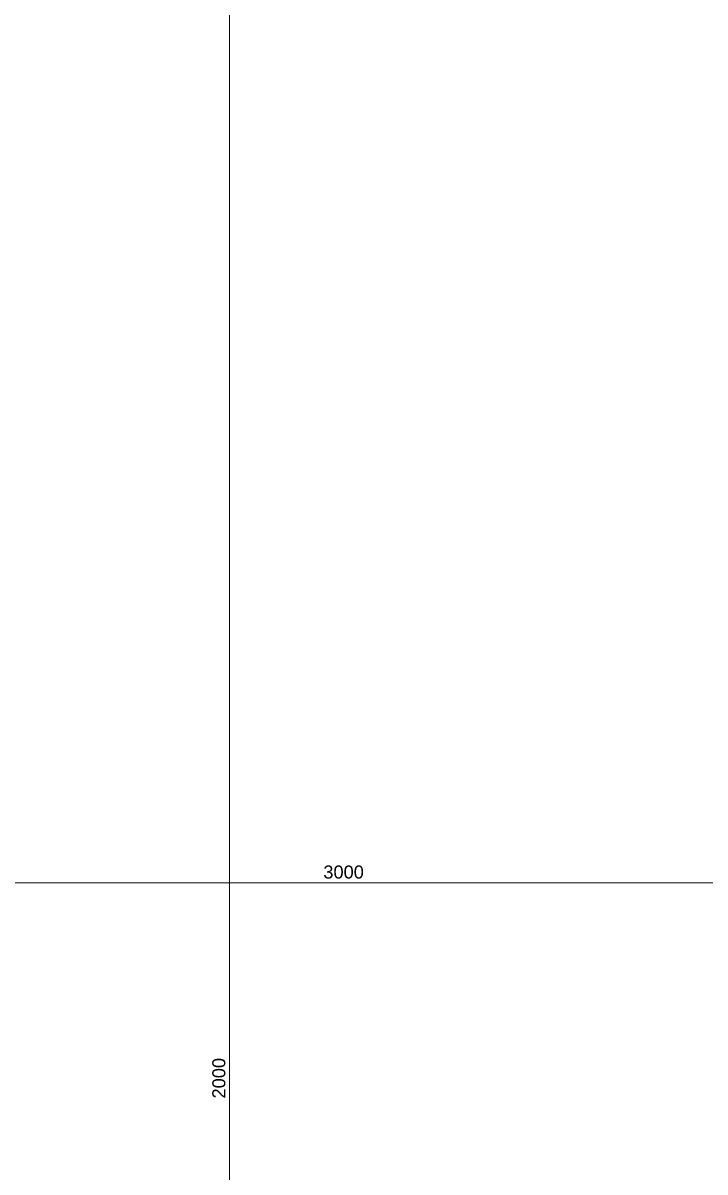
# Model space of a CAD drawing. Header units: millimetres. Extents: x 375520 to 471640, y 4301 to 90506.
# Drawn here: x 419385 to 419908, y 30307 to 31188 of the extents above; entities that cross this region are included whole.
import ezdxf

# ---------------------------------------------------------------- set-up
doc = ezdxf.new("R2010")
doc.units = ezdxf.units.MM
doc.layers.add('FAZA_I_ormari_ugradnja', color=6, linetype='Continuous')
doc.layers.add('GP kota -2.67_PBS_strojarstvo_drenazni_sustav$0$Kote', color=4, linetype='Continuous')
doc.layers.add('GP kota -2.67_PBS_arhitektura$0$PBS_AG_referenca PBS drenaza', color=150, linetype='Continuous', lineweight=13)
doc.styles.add('GP kota -2.67_PBS_strojarstvo_drenazni_sustav$0$Arial', font='arial.ttf')
doc.styles.add('GP kota -2.67_PBS_strojarstvo_drenazni_sustav$0$Standard', font='arial.ttf')
doc.dimstyles.new('GP kota -2.67_PBS_strojarstvo_drenazni_sustav$0$Standard', dxfattribs={"dimtxt": 0.18, "dimasz": 0.18, "dimexe": 0.18, "dimexo": 0.0625, "dimgap": 0.09, "dimtad": 0, "dimtih": 1, "dimtoh": 1, "dimdec": 4, "dimzin": 0, "dimdsep": 46, "dimtxsty": 'GP kota -2.67_PBS_strojarstvo_drenazni_sustav$0$Standard', "dimcen": 0.09, "dimadec": 0, "dimazin": 0, "dimtfac": 1, "dimtdec": 4, "dimtofl": 0, "dimtmove": 0, "dimatfit": 3, "dimfxl": 1, "dimtolj": 1, "dimtzin": 0, "dimarcsym": 0})

# ---------------------------------------------------------------- blocks, each defined once
blk = doc.blocks.new('*D194')
at = {"layer": 'Defpoints', "color": 0, "transparency": 16777216}
for p in [(418130.46, 30528.65), (418130.46, 30377.05), (421130.46, 30377.05)]:
    blk.add_point(p, dxfattribs=at)
at = {"layer": 'GP kota -2.67_PBS_strojarstvo_drenazni_sustav$0$Kote', "color": 0, "lineweight": -2, "transparency": 16777216}
for p, q in [((418130.46, 30380.05), (418130.46, 30532.65)), ((421130.46, 30380.05), (421130.46, 30532.65)), ((421120.46, 30528.65), (418140.46, 30528.65))]:
    blk.add_line(p, q, dxfattribs=at)
at = {"layer": 'GP kota -2.67_PBS_strojarstvo_drenazni_sustav$0$Kote', "color": 0, "transparency": 16777216}
for points in [[(418140.46, 30530.32), (418140.46, 30526.98), (418130.46, 30528.65)], [(421120.46, 30530.32), (421120.46, 30526.98), (421130.46, 30528.65)]]:
    blk.add_solid(points, dxfattribs=at)
at = {"layer": 'GP kota -2.67_PBS_strojarstvo_drenazni_sustav$0$Kote', "transparency": 16777216, "insert": (419630.46, 30536.76), "char_height": 10, "attachment_point": 5, "style": 'GP kota -2.67_PBS_strojarstvo_drenazni_sustav$0$Arial'}
blk.add_mtext('3000', dxfattribs=at)
blk = doc.blocks.new('*D205')
at = {"layer": 'Defpoints', "color": 0, "transparency": 16777216}
for p in [(419542.94, 31378.65), (419780.46, 31378.65), (419780.46, 29378.65)]:
    blk.add_point(p, dxfattribs=at)
at = {"layer": 'GP kota -2.67_PBS_strojarstvo_drenazni_sustav$0$Kote', "color": 0, "lineweight": -2, "transparency": 16777216}
for p, q in [((419777.46, 31378.65), (419538.94, 31378.65)), ((419542.94, 29388.65), (419542.94, 31368.65)), ((419777.46, 29378.65), (419538.94, 29378.65))]:
    blk.add_line(p, q, dxfattribs=at)
at = {"layer": 'GP kota -2.67_PBS_strojarstvo_drenazni_sustav$0$Kote', "color": 0, "transparency": 16777216}
for points in [[(419541.27, 31368.65), (419544.61, 31368.65), (419542.94, 31378.65)], [(419541.27, 29388.65), (419544.61, 29388.65), (419542.94, 29378.65)]]:
    blk.add_solid(points, dxfattribs=at)
at = {"layer": 'GP kota -2.67_PBS_strojarstvo_drenazni_sustav$0$Kote', "transparency": 16777216, "insert": (419534.83, 30378.65), "char_height": 10, "attachment_point": 5, "rotation": 90, "style": 'GP kota -2.67_PBS_strojarstvo_drenazni_sustav$0$Arial'}
blk.add_mtext('2000', dxfattribs=at)
blk = doc.blocks.new('GP kota -2.67_PBS_strojarstvo_drenazni_sustav')
at = {"layer": 'GP kota -2.67_PBS_strojarstvo_drenazni_sustav$0$Kote'}
for base, p1, p2, angle, picture, middle in [((419542.94, 31378.65), (419780.46, 29378.65), (419780.46, 31378.65), 270, '*D205', (419534.83, 30378.65)), ((418130.46, 30528.65), (421130.46, 30377.05), (418130.46, 30377.05), 180, '*D194', (419630.46, 30536.76))]:
    dim = blk.add_linear_dim(base=base, p1=p1, p2=p2, angle=angle, dimstyle='GP kota -2.67_PBS_strojarstvo_drenazni_sustav$0$Standard', override={"dimtxt": 10, "dimasz": 10, "dimexe": 4, "dimexo": 3, "dimgap": 3, "dimtad": 1, "dimtih": 0, "dimtoh": 0, "dimdec": 0, "dimrnd": 10, "dimzin": 8, "dimtxsty": 'GP kota -2.67_PBS_strojarstvo_drenazni_sustav$0$Arial', "dimcen": 100, "dimclrt": 256, "dimtdec": 0, "dimtofl": 1, "dimtolj": 0, "dimtzin": 8}, dxfattribs=at)
    dim.commit()
    dim.dimension.update_dxf_attribs({"geometry": picture, "text_midpoint": middle})
blk = doc.blocks.new('GP kota -2.67_PBS_arhitektura')
at = {"layer": 'GP kota -2.67_PBS_arhitektura$0$PBS_AG_referenca PBS drenaza', "ltscale": 10, "xscale": 0.1, "yscale": 0.1, "zscale": 0.1}
blk.add_blockref('GP kota -2.67_PBS_strojarstvo_drenazni_sustav', (0, 0), dxfattribs=at)

msp = doc.modelspace()

# ---------------------------------------------------------------- block references
at = {"layer": 'FAZA_I_ormari_ugradnja', "ltscale": 10, "xscale": 10, "yscale": 10, "zscale": 10}
msp.add_blockref('GP kota -2.67_PBS_arhitektura', (0, 0), dxfattribs=at)

doc.saveas('drawing.dxf')
